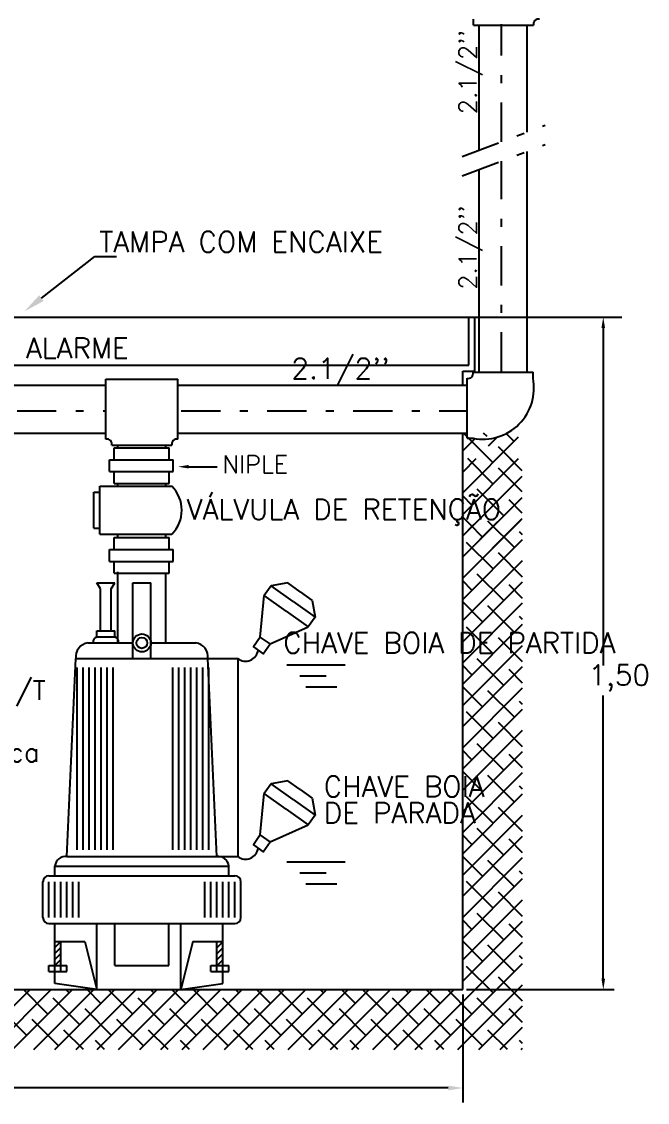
# Model space of a CAD drawing. Header units: inches. Extents: x 752 to 2304, y -3097 to -639.
# Drawn here: x 838.98 to 846.99, y -706.68 to -692.87 of the extents above; entities that cross this region are included whole.
import ezdxf

# ---------------------------------------------------------------- set-up
doc = ezdxf.new("R2010")
doc.units = ezdxf.units.IN
doc.header["$MEASUREMENT"] = 0
doc.header["$PDMODE"] = 35
doc.linetypes.add('DASHDOT', pattern=[1, 0.5, -0.25, 0, -0.25])
for name, color, linetype in [('AP', 3, 'Continuous'), ('ARQ-L', 7, 'Continuous'), ('PENA02', 3, 'Continuous'), ('PENA06', 1, 'Continuous'), ('TEXTO', 1, 'Continuous'), ('TEXTO-HIDRO', 100, 'Continuous')]:
    doc.layers.add(name, color=color, linetype=linetype)
doc.styles.add('ROMANS', font='romans', dxfattribs={"width": 5, "height": 1})
doc.styles.add('TEXTO-HIDRO', font='ROMANS.shx', dxfattribs={"width": 0.8, "height": 0.2})

msp = doc.modelspace()

# ---------------------------------------------------------------- linework, layer by layer
at = {"layer": 'AP', "color": 9, "linetype": 'DASHDOT'}
for p, q in [((845.1207392470735, -694.4022957330169), (845.1207392470735, -692.8981840036279)), ((844.6152084452167, -694.5916936049346), (845.6795991983993, -694.1929180153932)), ((844.6152084452167, -694.8385205277225), (845.6795991983993, -694.4397449381813)), ((845.1207392470735, -697.3386751962901), (845.1207392470735, -694.6491226558048)), ((835.6259302286664, -697.8409450950394), (840.0664214213289, -697.8409450950394)), ((841.0249414823513, -697.8409450950394), (844.6800688229177, -697.8409450950394))]:
    msp.add_line(p, q, dxfattribs=at)
at = {"layer": 'ARQ-L'}
for p, q in [((839.23656189178, -696.4029467207713), (839.9209731618064, -695.870626844084)), ((839.9209731618064, -695.870626844084), (840.1970107938066, -695.870626844084)), ((845.5235171429181, -697.4270751825866), (845.5235171429181, -697.3503980625865)), ((845.0105086232581, -698.5055622629325), (844.6332076395206, -698.1282612791949)), ((844.9355602611981, -698.1716829078903), (844.8921386325026, -698.1282612791949)), ((845.2846436645118, -698.2375081890477), (845.175396754659, -698.1282612791949)), ((844.6237689623699, -698.8923019238207), (845.3391618680439, -698.1769090181467)), ((844.6237689623699, -698.356193776051), (844.7817567452698, -698.1982059931511)), ((844.9528893010784, -698.2919092638645), (845.0652788495329, -698.1795197154102)), ((845.3846847667282, -698.6086438488333), (845.081322746335, -698.30528182844)), ((841.1216258845959, -698.557395111055), (841.4861987771653, -698.557395111055)), ((844.6237689623699, -698.6263624691587), (844.7969727529053, -698.4531586786236)), ((844.6237689623699, -699.1685515842973), (845.3391618680439, -698.4531586786236)), ((845.013549106943, -698.7787714397248), (844.6879363458418, -698.4531586786236)), ((845.3846847667282, -698.878812541941), (845.081322746335, -698.5754505215477)), ((845.2846436645118, -698.5076768821557), (845.2301254609802, -698.4531586786236)), ((844.6237689623699, -699.4396461418669), (845.3846847667282, -698.6787303375083)), ((845.1490963857273, -699.1854132760786), (844.8102281887657, -698.846545079117)), ((844.7424545493734, -699.0498659972941), (844.6237689623699, -698.9311804102906)), ((844.6237689623699, -699.710740699436), (845.3846847667282, -698.9498248950777)), ((845.3846847667282, -699.1499070995103), (845.2168700251198, -698.9820923579016)), ((844.7193168191318, -699.2978228246218), (844.6237689623699, -699.2022749678599)), ((844.6237689623699, -699.9818352570053), (845.3846847667282, -699.220919452647)), ((844.6237689623699, -699.9818352570053), (845.3709341244603, -699.2346700949151)), ((844.6237689623699, -699.710740699436), (845.0707462925827, -699.2637633692232)), ((844.9664591116648, -699.2738705595855), (844.9457754675502, -699.2531869154709)), ((845.2846436645118, -699.5920551124325), (844.9664591116648, -699.2738705595855)), ((844.6237689623699, -699.4396461418669), (844.7705584607054, -699.292856643531)), ((844.8780018281582, -699.456507833648), (844.7193168191318, -699.2978228246218)), ((845.3905401623697, -699.4268570527215), (845.3524173039043, -699.3887341942557)), ((844.6237689623699, -700.2529298145746), (845.3905401623697, -699.4861586145746)), ((845.013549106943, -699.863149670002), (844.6746809099811, -699.5242814730402)), ((845.3905401623697, -699.9690461678599), (845.081322746335, -699.659828751825)), ((844.6237689623699, -700.5240243721439), (845.3905401623697, -699.7572531721437)), ((845.1490963857273, -700.2697915063559), (844.8102281887657, -699.9309233093941)), ((844.7424545493734, -700.1342442275711), (844.6237689623699, -700.0155586405679)), ((844.6237689623699, -700.795118929713), (845.3905401623697, -700.0283477297132)), ((845.3905401623697, -700.240140725429), (845.2168700251198, -700.0664705881788)), ((844.8780018281582, -700.540886063925), (844.6237689623699, -700.286653198137)), ((844.6237689623699, -701.0662134872823), (845.3905401623697, -700.2994422872821)), ((845.2846436645118, -700.67643334271), (844.9457754675502, -700.3375651457482)), ((845.3905401623697, -700.5112352829985), (845.3524173039043, -700.4731124245329)), ((844.6237689623699, -701.3373080448516), (845.3905401623697, -700.5705368448516)), ((845.013549106943, -700.947527900279), (844.6746809099811, -700.6086597033172)), ((845.3905401623697, -701.0534243981369), (845.081322746335, -700.744206982102)), ((844.6237689623699, -701.6084026024209), (845.3905401623697, -700.841631402421)), ((841.3649913623699, -701.0099414640183), (841.7483769623695, -701.0099414640183)), ((841.7483769623695, -701.0099414640183), (841.7483769623695, -703.5402864240184)), ((845.1490963857273, -701.3541697366329), (844.8102281887657, -701.0153015396713)), ((839.6926079241839, -703.4535400291425), (839.6926079241839, -701.1258091519774)), ((839.7692850441836, -703.4535400291425), (839.7692850441836, -701.1258091519774)), ((839.8459621641839, -703.4535400291425), (839.8459621641839, -701.1258091519774)), ((839.922639284184, -703.4535400291425), (839.922639284184, -701.1258091519774)), ((839.9993164041837, -703.4535400291425), (839.9993164041837, -701.1258091519774)), ((840.0759935241838, -703.4535400291425), (840.0759935241838, -701.1258091519774)), ((840.1526706441837, -703.4535400291425), (840.1526706441837, -701.1258091519774)), ((840.9194418441834, -703.4535400291425), (840.9194418441834, -701.1258091519774)), ((840.9961189641836, -703.4535400291425), (840.9961189641836, -701.1258091519774)), ((841.0727960841837, -703.4535400291425), (841.0727960841837, -701.1258091519774)), ((841.1494732041836, -703.4535400291425), (841.1494732041836, -701.1258091519774)), ((841.2261503241837, -703.4535400291425), (841.2261503241837, -701.1258091519774)), ((841.3028274441838, -703.4535400291425), (841.3028274441838, -701.1258091519774)), ((841.3795045641837, -703.4535400291425), (841.3795045641837, -701.1258091519774)), ((842.3749425076853, -701.0914210846745), (843.1199188700325, -701.0914210846745)), ((844.7424545493734, -701.2186224578479), (844.6237689623699, -701.0999368708449)), ((844.6237689623699, -701.8794971599903), (845.3905401623697, -701.1127259599903)), ((845.3905401623697, -701.3245189557063), (845.2168700251198, -701.1508488184559)), ((842.5424730772083, -701.2321520437852), (842.8763460561868, -701.2321520437852)), ((842.6197034815982, -701.3728830028958), (843.016548944157, -701.3728830028958)), ((844.8780018281582, -701.625264294202), (844.6237689623699, -701.371031428414)), ((844.6237689623699, -702.1505917175596), (845.3905401623697, -701.3838205175596)), ((845.2846436645118, -701.7608115729868), (844.9457754675502, -701.4219433760252)), ((845.3905401623697, -701.5956135132753), (845.3524173039043, -701.55749065481)), ((844.6237689623699, -702.4216862751289), (845.3905401623697, -701.6549150751287)), ((845.013549106943, -702.0319061305561), (844.6746809099811, -701.6930379335945)), ((845.3905401623697, -702.1378026284142), (845.081322746335, -701.828585212379)), ((844.6237689623699, -702.6927808326982), (845.3905401623697, -701.926009632698)), ((845.1490963857273, -702.4385479669102), (844.8102281887657, -702.0996797699484)), ((844.7424545493734, -702.3030006881254), (844.6237689623699, -702.1843151011217)), ((844.6237689623699, -702.9638753902673), (845.3905401623697, -702.1971041902673)), ((845.3905401623697, -702.4088971859833), (845.2168700251198, -702.2352270487329)), ((844.8780018281582, -702.7096425244792), (844.6237689623699, -702.4554096586912)), ((844.6237689623699, -703.2349699478366), (845.3905401623697, -702.4681987478364)), ((845.2846436645118, -702.8451898032638), (844.9457754675502, -702.5063216063024)), ((845.3905401623697, -702.6799917435526), (845.3524173039043, -702.6418688850868)), ((844.6237689623699, -703.5060645054059), (845.3905401623697, -702.7392933054059)), ((845.013549106943, -703.1162843608333), (844.6746809099811, -702.7774161638715)), ((845.3905401623697, -703.2221808586912), (845.081322746335, -702.9129634426563)), ((844.6237689623699, -703.777159062975), (845.3905401623697, -703.0103878629752)), ((844.7424545493734, -703.3873789184022), (844.6237689623699, -703.2686933313992)), ((844.6237689623699, -704.0482536205445), (845.3905401623697, -703.2814824205443)), ((845.1490963857273, -703.5229261971872), (844.8102281887657, -703.1840580002256)), ((845.3905401623697, -703.4932754162603), (845.2168700251198, -703.3196052790101)), ((844.8780018281582, -703.7940207547563), (844.6237689623699, -703.5397878889682)), ((844.6237689623699, -704.3193481781138), (845.3905401623697, -703.5525769781136)), ((842.3749425076853, -703.608072865811), (843.1199188700325, -703.608072865811)), ((845.2846436645118, -703.9295680335408), (844.9457754675502, -703.5906998365792)), ((842.5424730772083, -703.7488038249217), (842.8763460561868, -703.7488038249217)), ((844.6237689623699, -704.5904427356829), (845.3905401623697, -703.8236715356829)), ((845.3905401623697, -703.7643699738296), (845.3524173039043, -703.726247115364)), ((839.3330476823703, -704.3223930480183), (839.3330476823703, -703.8623303280183)), ((839.4097248023697, -704.3223930480183), (839.4097248023697, -703.8623303280183)), ((839.4864019223699, -704.3223930480183), (839.4864019223699, -703.8623303280183)), ((839.56307904237, -704.3223930480183), (839.56307904237, -703.8623303280183)), ((839.6397561623698, -704.3223930480183), (839.6397561623698, -703.8623303280183)), ((839.71643328237, -704.3223930480183), (839.71643328237, -703.8623303280183)), ((841.3266528023698, -704.3223930480183), (841.3266528023698, -703.8623303280183)), ((841.40332992237, -704.3223930480183), (841.40332992237, -703.8623303280183)), ((841.4800070423698, -704.3223930480183), (841.4800070423698, -703.8623303280183)), ((841.55668416237, -704.3223930480183), (841.55668416237, -703.8623303280183)), ((841.6333612823701, -704.3223930480183), (841.6333612823701, -703.8623303280183)), ((841.7100384023702, -704.3223930480183), (841.7100384023702, -703.8623303280183)), ((842.6197034815982, -703.8895347840325), (843.016548944157, -703.8895347840325)), ((845.013549106943, -704.2006625911101), (844.6746809099811, -703.8617943941483)), ((844.6237689623699, -704.8615372932525), (845.3905401623697, -704.0947660932522)), ((845.3905401623697, -704.306559088968), (845.081322746335, -703.9973416729333)), ((844.7424545493734, -704.4717571486794), (844.6237689623699, -704.353071561676)), ((844.6237689623699, -705.1326318508213), (845.3905401623697, -704.3658606508216)), ((845.1490963857273, -704.6073044274642), (844.8102281887657, -704.2684362305024)), ((845.3905401623697, -704.5776536465376), (845.2168700251198, -704.4039835092874)), ((839.4084149403202, -704.7019448996709), (839.4863629729532, -704.6254289269464)), ((841.4786971803198, -704.7070644453054), (841.5566452129531, -704.630548472581)), ((844.0182056827423, -706.0092896880185), (845.3905401623697, -704.6369552083906)), ((844.8780018281582, -704.8783989850335), (844.6237689623699, -704.6241661192453)), ((839.4084149403202, -704.7786220196706), (839.4863629729532, -704.7021060469465)), ((839.4084149403202, -704.8552991396705), (839.4863629729532, -704.7787831669466)), ((841.4786971803198, -704.7837415653053), (841.5566452129531, -704.7072255925812)), ((841.4786971803198, -704.8604186853051), (841.5566452129531, -704.783902712581)), ((845.2846436645118, -705.0139462638181), (844.9457754675502, -704.6750780668565)), ((839.4084149403202, -704.9319762596706), (839.4863629729532, -704.8554602869465)), ((841.4786971803198, -704.937095805305), (841.5566452129531, -704.8605798325812)), ((844.2893002403116, -706.0092896880185), (845.3905401623697, -704.9080497659602)), ((845.3905401623697, -704.8487482041069), (845.3524173039043, -704.810625345641)), ((845.013549106943, -705.2850408213872), (844.6746809099811, -704.9461726244258)), ((844.5603947978809, -706.0092896880185), (845.3905401623697, -705.1791443235295)), ((845.3905401623697, -705.3909373192455), (845.081322746335, -705.0817199032106)), ((838.3252199737874, -706.0092896880185), (839.0919911737876, -705.2425184880183)), ((838.5963145313572, -706.0092896880185), (839.3630857313567, -705.2425184880183)), ((838.867409088926, -706.0092896880185), (839.634180288926, -705.2425184880183)), ((839.320563397988, -705.5561353789565), (839.0069465070494, -705.2425184880183)), ((839.1385036464956, -706.0092896880185), (839.9052748464953, -705.2425184880183)), ((839.7272052343417, -705.6916826577412), (839.3883370373801, -705.3528144607797)), ((839.4095982040647, -706.0092896880185), (840.1763694040649, -705.2425184880183)), ((839.5916579555571, -705.2850408213872), (839.5491356221883, -705.2425184880183)), ((839.6806927616342, -706.0092896880185), (840.4474639616342, -705.2425184880183)), ((839.9982997919112, -705.4205881001719), (839.8202301797578, -705.2425184880183)), ((839.9517873192033, -706.0092896880185), (840.7185585192033, -705.2425184880183)), ((840.4049416282649, -705.5561353789565), (840.0913247373267, -705.2425184880183)), ((840.2228818767728, -706.0092896880185), (840.9896530767728, -705.2425184880183)), ((840.8115834646189, -705.6916826577412), (840.4727152676571, -705.3528144607797)), ((840.4939764343417, -706.0092896880185), (841.2607476343419, -705.2425184880183)), ((840.6760361858344, -705.2850408213872), (840.6335138524653, -705.2425184880183)), ((840.7650709919112, -706.0092896880185), (841.531842191911, -705.2425184880183)), ((841.0826780221885, -705.4205881001719), (840.9046084100344, -705.2425184880183)), ((841.0361655494803, -706.0092896880185), (841.8029367494805, -705.2425184880183)), ((841.4893198585421, -705.5561353789565), (841.1757029676039, -705.2425184880183)), ((841.3072601070498, -706.0092896880185), (842.0740313070501, -705.2425184880183)), ((841.895961694896, -705.6916826577412), (841.5570934979344, -705.3528144607797)), ((841.5783546646189, -706.0092896880185), (842.3451258646189, -705.2425184880183)), ((841.7604144161114, -705.2850408213872), (841.7178920827423, -705.2425184880183)), ((841.8494492221882, -706.0092896880185), (842.6162204221882, -705.2425184880183)), ((842.167056252465, -705.4205881001719), (841.9889866403119, -705.2425184880183)), ((842.1205437797576, -706.0092896880185), (842.8873149797575, -705.2425184880183)), ((842.5736980888196, -705.5561353789565), (842.2600811978809, -705.2425184880183)), ((842.3916383373271, -706.0092896880185), (843.1584095373266, -705.2425184880183)), ((842.980339925173, -705.6916826577412), (842.6414717282116, -705.3528144607797)), ((842.662732894896, -706.0092896880185), (843.4295040948962, -705.2425184880183)), ((842.8447926463884, -705.2850408213872), (842.8022703130196, -705.2425184880183)), ((842.933827452465, -706.0092896880185), (843.7005986524653, -705.2425184880183)), ((843.2514344827423, -705.4205881001719), (843.0733648705891, -705.2425184880183)), ((843.2049220100346, -706.0092896880185), (843.9716932100346, -705.2425184880183)), ((843.6580763190962, -705.5561353789565), (843.344459428158, -705.2425184880183)), ((843.4760165676037, -706.0092896880185), (844.2427877676037, -705.2425184880183)), ((844.0647181554502, -705.6916826577412), (843.7258499584887, -705.3528144607797)), ((843.7471111251732, -706.0092896880185), (844.5138823251734, -705.2425184880183)), ((843.9291708766657, -705.2850408213872), (843.8866485432966, -705.2425184880183)), ((844.3358127130198, -705.4205881001719), (844.1577431008657, -705.2425184880183)), ((844.7424545493734, -705.5561353789565), (844.428837658435, -705.2425184880183)), ((845.1490963857273, -705.6916826577412), (844.8102281887657, -705.3528144607797)), ((839.0494688404187, -705.827229936526), (838.7106006434572, -705.4883617395642)), ((840.1338470706955, -705.827229936526), (839.7949788737342, -705.4883617395642)), ((841.2182253009728, -705.827229936526), (840.8793571040112, -705.4883617395642)), ((842.30260353125, -705.827229936526), (841.9637353342885, -705.4883617395642)), ((843.3869817615271, -705.827229936526), (843.0481135645657, -705.4883617395642)), ((844.4713599918041, -705.827229936526), (844.1324917948427, -705.4883617395642)), ((844.8314893554502, -706.0092896880185), (845.3905401623697, -705.4502388810986)), ((845.3905401623697, -705.6620318768146), (845.2168700251198, -705.4883617395642)), ((839.4561106767726, -705.9627772153103), (839.1172424798112, -705.623909018349)), ((840.5404889070496, -705.9627772153103), (840.2016207100883, -705.623909018349)), ((841.6248671373269, -705.9627772153103), (841.2859989403651, -705.623909018349)), ((842.7092453676039, -705.9627772153103), (842.3703771706421, -705.623909018349)), ((843.7936235978807, -705.9627772153103), (843.4547554009193, -705.623909018349)), ((844.8780018281582, -705.9627772153103), (844.5391336311961, -705.623909018349)), ((839.7737177070496, -706.0092896880185), (839.5238843161646, -705.7594562971335)), ((840.8580959373267, -706.0092896880185), (840.6082625464417, -705.7594562971335)), ((841.9424741676041, -706.0092896880185), (841.6926407767194, -705.7594562971335)), ((843.0268523978812, -706.0092896880185), (842.7770190069962, -705.7594562971335)), ((844.111230628158, -706.0092896880185), (843.8613972372732, -705.7594562971335)), ((845.195608858435, -706.0092896880185), (844.9457754675502, -705.7594562971335)), ((845.1025839130193, -706.0092896880185), (845.3905401623697, -705.7213334386679)), ((840.0448122646192, -706.0092896880185), (839.9305261525187, -705.895003575918)), ((841.129190494896, -706.0092896880185), (841.0149043827957, -705.895003575918)), ((842.213568725173, -706.0092896880185), (842.099282613073, -705.895003575918)), ((843.29794695545, -706.0092896880185), (843.18366084335, -705.895003575918)), ((844.3823251857273, -706.0092896880185), (844.2680390736273, -705.895003575918)), ((845.3905401623697, -705.9331264343839), (845.3524173039043, -705.895003575918)), ((845.3736784705889, -706.0092896880185), (845.3905401623697, -705.9924279962372))]:
    msp.add_line(p, q, dxfattribs=at)
at = {"layer": 'ARQ-L', "linetype": 'Continuous'}
for p, q in [((846.421471223618, -696.7838696037238), (846.421471223618, -701.0999357388669)), ((846.421471223618, -705.1044996720184), (846.421471223618, -701.4825230037936)), ((844.6237689623699, -705.3064160880183), (844.6237689623699, -706.6840322925764)), ((844.6716921623699, -705.2425184880183), (846.5594900396184, -705.2425184880183)), ((844.4397438743699, -706.5000072045764), (838.8720199098188, -706.5000072045764))]:
    msp.add_line(p, q, dxfattribs=at)
at = {"layer": 'ARQ-L'}
for points in [[(839.2648070106372, -696.4392618735876), (839.2083167729229, -696.366631567955), (839.0186709748816, -696.5724174339146)], [(841.1216258845959, -698.5803982470547), (841.1216258845959, -698.5343919750549), (840.9836070685958, -698.557395111055)]]:
    msp.add_solid(points, dxfattribs=at)
at = {"layer": 'ARQ-L', "linetype": 'Continuous'}
for points in [[(846.3984680876181, -696.7838696037238), (846.444474359618, -696.7838696037238), (846.421471223618, -696.6458507877237)], [(846.3984680876181, -705.1044996720184), (846.444474359618, -705.1044996720184), (846.421471223618, -705.2425184880183)], [(844.4397438743699, -706.4693363565764), (844.4397438743699, -706.5306780525764), (844.6237689623699, -706.5000072045764)]]:
    msp.add_solid(points, dxfattribs=at)
at = {"layer": 'Defpoints', "linetype": 'Continuous'}
for p in [(844.6237689623699, -705.2425184880183), (844.6237689623699, -705.2425184880183), (846.421471223618, -705.2425184880183), (844.6237689623699, -706.5000072045764)]:
    msp.add_point(p, dxfattribs=at)
at = {"layer": 'PENA02', "linetype": 'Continuous'}
for p, q in [((844.7623739063563, -692.9126585712756), (844.7623739063563, -692.8359814512758)), ((844.7623739063563, -692.9126585712756), (845.529145106356, -692.9126585712756)), ((844.8334230629182, -694.5099391716492), (844.8334230629182, -692.9031251025867)), ((845.446840022918, -694.2801215890304), (845.446840022918, -692.9031251025867)), ((845.446840022918, -697.3503980625865), (845.446840022918, -694.5269485118183)), ((844.8334230629182, -697.3503980625865), (844.8334230629182, -694.7567660944374)), ((840.0614803223698, -698.2049383991948), (840.0614803223698, -697.438167199195)), ((840.0614803223698, -697.438167199195), (840.98160576237, -697.438167199195)), ((840.98160576237, -698.2049383991948), (840.98160576237, -697.438167199195)), ((844.6800688229177, -698.1938463825866), (844.6800688229177, -697.4270751825866)), ((844.7567459429181, -697.3503980625865), (845.5235171429181, -697.3503980625865)), ((835.61420736237, -697.5148443191949), (840.0614803223698, -697.5148443191949)), ((840.98160576237, -697.5148443191949), (844.6800688229177, -697.5148443191949)), ((835.61420736237, -698.1282612791949), (840.0614803223698, -698.1282612791949)), ((840.98160576237, -698.1282612791949), (844.6237689623699, -698.1282612791949)), ((844.6237689623699, -698.1282612791949), (844.6800688229177, -698.1282612791949)), ((840.1381574423699, -698.2816155191947), (840.9049286423699, -698.2816155191947)), ((840.21483456237, -698.3146917465008), (840.21483456237, -698.2807468095709)), ((840.21483456237, -698.3146917465008), (840.21483456237, -698.2807468095709)), ((840.8282515223698, -698.3146917465008), (840.8282515223698, -698.2807468095709)), ((840.8282515223698, -698.3146917465008), (840.8282515223698, -698.2807468095709)), ((844.6800688229177, -698.1938463825866), (844.7567459429181, -698.1938463825866)), ((840.1661939090689, -698.4680459865008), (840.1661939090689, -698.3146917465008)), ((840.1661939090689, -698.3146917465008), (840.8711807855573, -698.3146917465008)), ((840.8711807855573, -698.4680459865008), (840.8711807855573, -698.3146917465008)), ((840.1079740657597, -698.6204775341985), (840.1079740657597, -698.4675846403495)), ((840.1079740657597, -698.4675846403495), (840.9222716684612, -698.4675846403495)), ((840.9222716684612, -698.6204775341985), (840.9222716684612, -698.4675846403495)), ((840.1079740657597, -698.6204775341985), (840.9222716684612, -698.6204775341985)), ((840.1661939090689, -698.7733704280474), (840.1661939090689, -698.6204775341985)), ((840.8711807855573, -698.7733704280474), (840.8711807855573, -698.6204775341985)), ((839.9848032023701, -699.4206818500813), (839.9848032023701, -698.8072648900811)), ((839.9848032023701, -698.8072648900811), (840.9049286423699, -698.8072648900811)), ((840.1661939090689, -698.7733704280474), (840.8711807855573, -698.7733704280474)), ((840.21483456237, -698.8072648900811), (840.21483456237, -698.7733704280474)), ((840.8282515223698, -698.8072648900811), (840.8282515223698, -698.7733704280474)), ((839.90812608237, -699.3440047300812), (839.90812608237, -698.8839420100812)), ((839.90812608237, -698.8839420100812), (839.9848032023701, -698.8839420100812)), ((839.90812608237, -699.3440047300812), (839.9848032023701, -699.3440047300812)), ((839.9848032023701, -699.4206818500813), (840.9049286423699, -699.4206818500813)), ((840.1661939090689, -699.6147426903669), (840.1661939090689, -699.4613884503672)), ((840.1661939090689, -699.4613884503672), (840.8711807855573, -699.4613884503672)), ((840.21483456237, -699.4613884503672), (840.21483456237, -699.4206818500813)), ((840.8282515223698, -699.4613884503672), (840.8282515223698, -699.4206818500813)), ((840.8711807855573, -699.6147426903669), (840.8711807855573, -699.4613884503672)), ((840.1079740657597, -699.7671742380646), (840.1079740657597, -699.6142813442161)), ((840.1079740657597, -699.6142813442161), (840.9222716684612, -699.6142813442161)), ((840.9222716684612, -699.7671742380646), (840.9222716684612, -699.6142813442161)), ((840.1079740657597, -699.7671742380646), (840.9222716684612, -699.7671742380646)), ((840.1661939090689, -699.9200671319136), (840.1661939090689, -699.7671742380646)), ((840.8711807855573, -699.9200671319136), (840.8711807855573, -699.7671742380646)), ((840.1661939090689, -699.9200671319136), (840.8711807855573, -699.9200671319136)), ((840.21483456237, -700.8105809520184), (840.21483456237, -699.899802199134)), ((840.21483456237, -700.2160404193969), (840.21483456237, -699.9200671319136)), ((840.8282515223698, -700.8105809520184), (840.8282515223698, -699.9200671319136)), ((839.9924709143702, -700.1197948527915), (839.9464646423701, -700.0431177327916)), ((839.9464646423701, -700.0431177327916), (840.17649600237, -700.0431177327916)), ((840.1304897303698, -700.1197948527915), (840.17649600237, -700.0431177327916)), ((840.4065273623701, -700.0431177327916), (840.63655872237, -700.0431177327916)), ((840.4065273623701, -701.0099414640183), (840.4065273623701, -700.0431177327916)), ((840.63655872237, -701.0099414640183), (840.63655872237, -700.0431177327916)), ((842.1743082923795, -700.0793901124741), (842.0851747128934, -700.2041808490451)), ((842.388232608437, -700.0437329553895), (842.1743082923795, -700.0793901124741)), ((842.4550874496647, -700.2799406663182), (842.1743082923795, -700.0793901124741)), ((842.5442210291505, -700.1551499297473), (842.388232608437, -700.0437329553895)), ((839.9924709143702, -700.6572267120182), (839.9924709143702, -700.1197948527915)), ((840.1304897303698, -700.6572267120182), (840.1304897303698, -700.1197948527915)), ((842.0361577634333, -700.7345368228589), (842.0851747128934, -700.2041808490451)), ((842.3659538701781, -700.4047314028892), (842.0851747128934, -700.2041808490451)), ((842.5442210291505, -700.1551499297473), (842.7002094498644, -700.2665669041055)), ((842.4550874496647, -700.2799406663182), (842.7358666069488, -700.4804912201625)), ((842.7002094498644, -700.2665669041055), (842.7358666069488, -700.4804912201625)), ((842.3659538701781, -700.4047314028892), (842.6467330274629, -700.6052819567337)), ((842.7358666069488, -700.4804912201625), (842.6467330274629, -700.6052819567337)), ((839.9464646423701, -700.7339038320183), (839.9464646423701, -700.6572267120182)), ((839.9464646423701, -700.6572267120182), (840.17649600237, -700.6572267120182)), ((840.17649600237, -700.7339038320183), (840.17649600237, -700.6572267120182)), ((842.1609485000045, -700.8236704023454), (842.6467330274629, -700.6052819567337)), ((839.9464646423701, -700.7339038320183), (840.17649600237, -700.7339038320183)), ((839.8314489623697, -700.8105809520184), (840.4065273623701, -700.8105809520184)), ((840.63655872237, -700.8105809520184), (841.2116371223697, -700.8105809520184)), ((839.5630790423697, -703.5402864240184), (839.6780947223699, -701.0099414640183)), ((839.6780947223699, -701.0099414640183), (841.3649913623699, -701.0099414640183)), ((841.4800070423698, -703.5402864240184), (841.3649913623699, -701.0099414640183)), ((842.388232608437, -702.5740779153896), (842.1743082923795, -702.609735072474)), ((842.5442210291505, -702.6854948897474), (842.388232608437, -702.5740779153896)), ((842.1743082923795, -702.609735072474), (842.0851747128934, -702.734525809045)), ((842.4550874496647, -702.8102856263181), (842.1743082923795, -702.609735072474)), ((842.5442210291505, -702.6854948897474), (842.7002094498644, -702.7969118641054)), ((842.0361577634333, -703.264881782859), (842.0851747128934, -702.734525809045)), ((842.3659538701781, -702.9350763628893), (842.0851747128934, -702.734525809045)), ((842.4550874496647, -702.8102856263181), (842.7358666069488, -703.0108361801626)), ((842.7002094498644, -702.7969118641054), (842.7358666069488, -703.0108361801626)), ((842.3659538701781, -702.9350763628893), (842.6467330274629, -703.1356269167334)), ((842.1609485000045, -703.3540153623453), (842.6467330274629, -703.1356269167334)), ((842.7358666069488, -703.0108361801626), (842.6467330274629, -703.1356269167334)), ((839.56307904237, -703.5402864240184), (841.4800070423701, -703.5402864240184)), ((841.4800070423698, -703.5402864240184), (841.7483769623695, -703.5402864240184)), ((839.4097248023697, -703.7856532080184), (839.4097248023697, -703.6629698160182)), ((839.4097248023697, -703.6629698160182), (841.6333612823701, -703.6629698160182)), ((841.6333612823701, -703.7856532080184), (841.6333612823701, -703.6629698160182)), ((839.3330476823703, -703.7856532080184), (841.7100384023702, -703.7856532080184)), ((839.2563705623702, -704.3223930480183), (839.2563705623702, -703.8623303280183)), ((841.7867155223698, -704.3223930480183), (841.7867155223698, -703.8623303280183)), ((839.3330476823703, -704.3990701680184), (841.7100384023702, -704.3990701680184)), ((839.4097248023697, -705.1658413680182), (839.4097248023697, -704.3990701680184)), ((839.9464646423701, -705.2425184880183), (839.9464646423701, -704.3990701680184)), ((840.17649600237, -704.9358100080183), (840.17649600237, -704.3990701680184)), ((840.8665900823701, -704.9358100080183), (840.8665900823701, -704.3990701680184)), ((841.0199443223698, -705.2425184880183), (841.0199443223698, -704.3990701680184)), ((841.55668416237, -705.1658413680182), (841.55668416237, -704.3990701680184)), ((839.4097248023697, -704.6291015280185), (839.7931104023701, -704.6291015280185)), ((839.4864019223699, -705.0124871280184), (839.4864019223699, -704.6291015280185)), ((839.7931104023701, -704.6291015280185), (839.9464646423701, -705.2425184880183)), ((841.1732985623701, -704.6291015280185), (841.0199443223698, -705.2425184880183)), ((841.1732985623701, -704.6291015280185), (841.55668416237, -704.6291015280185)), ((841.4800070423701, -705.0124871280184), (841.4800070423701, -704.6291015280185)), ((839.3330476823703, -704.9358100080183), (839.56307904237, -704.9358100080183)), ((839.3330476823703, -705.0124871280184), (839.3330476823703, -704.9358100080183)), ((839.56307904237, -705.0124871280184), (839.56307904237, -704.9358100080183)), ((840.17649600237, -704.9358100080183), (840.8665900823701, -704.9358100080183)), ((840.17649600237, -704.9358100080183), (840.8665900823701, -704.9358100080183)), ((841.40332992237, -704.9358100080183), (841.6333612823701, -704.9358100080183)), ((841.40332992237, -705.0124871280184), (841.40332992237, -704.9358100080183)), ((841.4800070423701, -705.0124871280184), (841.4800070423701, -704.9358100080183)), ((841.6333612823701, -705.0124871280184), (841.6333612823701, -704.9358100080183)), ((839.3330476823703, -705.0124871280184), (839.56307904237, -705.0124871280184)), ((841.40332992237, -705.0124871280184), (841.6333612823701, -705.0124871280184)), ((839.9464646423701, -705.2425184880183), (839.4097248023697, -705.1658413680182)), ((841.0199443223698, -705.2425184880183), (841.55668416237, -705.1658413680182))]:
    msp.add_line(p, q, dxfattribs=at)
for points in [[(842.0361577634335, -700.7345368228589), (841.9470241839474, -700.8593275594301), (842.0718149205184, -700.9484611389166), (842.1609485000045, -700.8236704023454)], [(842.0361577634335, -703.264881782859), (841.9470241839474, -703.38967251943), (842.0718149205184, -703.4788060989163), (842.1609485000045, -703.3540153623453)]]:
    msp.add_lwpolyline(points, close=True, dxfattribs=at)
for radius in [0.11501568, 0.06900940800000001]:
    msp.add_circle((840.52154304237, -700.8105809520184), radius, dxfattribs=at)
for centre, radius, start, end in [((845.5933433515995, -692.9001796965192), 0.06539982421635678, 79.00000000001383, 190.9999999999989), ((844.6925476976746, -697.3628769373431), 0.06539982421635678, 259.0000000000138, 10.99999999999888), ((844.8815346904835, -697.551863930152), 0.653998242163565, 259.0000000000138, 10.99999999999888), ((840.0739591971264, -698.2691366444385), 0.06539982421635678, 348.9999999999947, 100.9999999999862), ((840.9691268876134, -698.2691366444385), 0.06539982421635678, 79.00000000001383, 190.9999999999989), ((840.5982201623699, -699.1139733700813), 0.4337512921108376, 315.0000000000088, 44.99999999999116), ((839.96180006637, -700.7952455280183), 0.06322957296563073, 104.0362434679323, 194.0362434679207), ((840.1611605783698, -700.7952455280183), 0.0632295729656314, 345.9637565320793, 75.9637565320677), ((839.8544520983698, -700.9869383280181), 0.1778512533985626, 97.43140797116834, 187.4314079711748), ((841.1886339863702, -700.9869383280181), 0.1778512533985633, 352.5685920288315, 82.56859202883146), ((841.8480382362975, -700.8809537484208), 0.1630036818476861, 232.3088334328257, 351.9095216966715), ((839.5477436183701, -703.6783052400183), 0.1388681705766356, 83.65980825408182, 173.6598082540956), ((841.4953424663702, -703.6783052400183), 0.1388681705766356, 6.340191745904367, 96.34019174591816), ((841.8480382362975, -703.4112987084206), 0.1630036818476861, 232.3088334328257, 351.9095216966715), ((839.3330476823703, -703.8623303280183), 0.07667712000000007, 90, 180), ((841.7100384023702, -703.8623303280183), 0.07667711999999972, 0, 90), ((839.3330476823703, -704.3223930480183), 0.07667711999999972, 180, 270), ((841.7100384023702, -704.3223930480183), 0.07667711999999972, 270, 0)]:
    msp.add_arc(centre, radius, start, end, dxfattribs=at)
at = {"layer": 'PENA06'}
for p, q in [((832.50878400237, -696.6458507877237), (844.70044608237, -696.6458507877237)), ((843.2435808023699, -696.6458507877237), (846.658661793899, -696.6458507877237)), ((844.70044608237, -697.2592677477239), (844.70044608237, -696.6458507877237)), ((844.7771232023701, -697.3359448677238), (844.7771232023701, -696.6458507877237)), ((832.50878400237, -697.2592677477239), (844.70044608237, -697.2592677477239)), ((844.6237689623699, -697.5148443191949), (844.6237689623699, -697.3359448677238)), ((844.6237689623699, -697.3359448677238), (844.7771232023701, -697.3359448677238)), ((844.6237689623699, -705.2425184880183), (844.6237689623699, -698.1282612791949)), ((832.5854611223699, -705.2425184880183), (844.6237689623699, -705.2425184880183))]:
    msp.add_line(p, q, dxfattribs=at)

# ---------------------------------------------------------------- texts
at = {"layer": 'TEXTO', "color": 2, "style": 'ROMANS'}
for s, rotation, p in [("2.1/2''", 89.99959999998478, (844.8011763205855, -694.0500190832843)), ("2.1/2''", 89.99959999998478, (844.8011763205855, -696.2937222444184)), ('NIPLE', 359.999599999986, (841.5539239010152, -698.6390538157239))]:
    msp.add_text(s, height=0.2246399999999999, rotation=rotation, dxfattribs=at).set_placement(p)
at = {"layer": 'TEXTO-HIDRO', "style": 'TEXTO-HIDRO'}
for s, height, p in [('TAMPA COM ENCAIXE', 0.2620799999999999, (839.9762647514312, -695.813134762059)), ('CHAVE BÓIA P/ ALARME', 0.2620799999999999, (836.1417280428136, -697.1701133478612)), ("2.1/2''", 0.2620799999999999, (842.4334571524116, -697.4325869916881)), ('VÁLVULA DE RETENÇÃO', 0.2620799999999999, (841.0944000264631, -699.2331015039256)), ('CHAVE BOIA DE PARTIDA', 0.2620799999999999, (842.3305449557274, -700.9405942519625)), ('1,50', 0.2620799999999999, (846.2332424319998, -701.352209437574)), ('ABS-UNI 500M/T', 0.2433599999999999, (836.4236509990951, -701.5364802291831)), ('Hman= 13mca', 0.2433599999999999, (836.719766751253, -702.3305694511268)), ('CHAVE BOIA', 0.2620799999999999, (842.8470121378339, -702.776731609146)), ('DE PARADA', 0.2620799999999999, (842.8470121378339, -703.1139961013762))]:
    msp.add_text(s, height=height, dxfattribs=at).set_placement(p)

doc.saveas('drawing.dxf')
